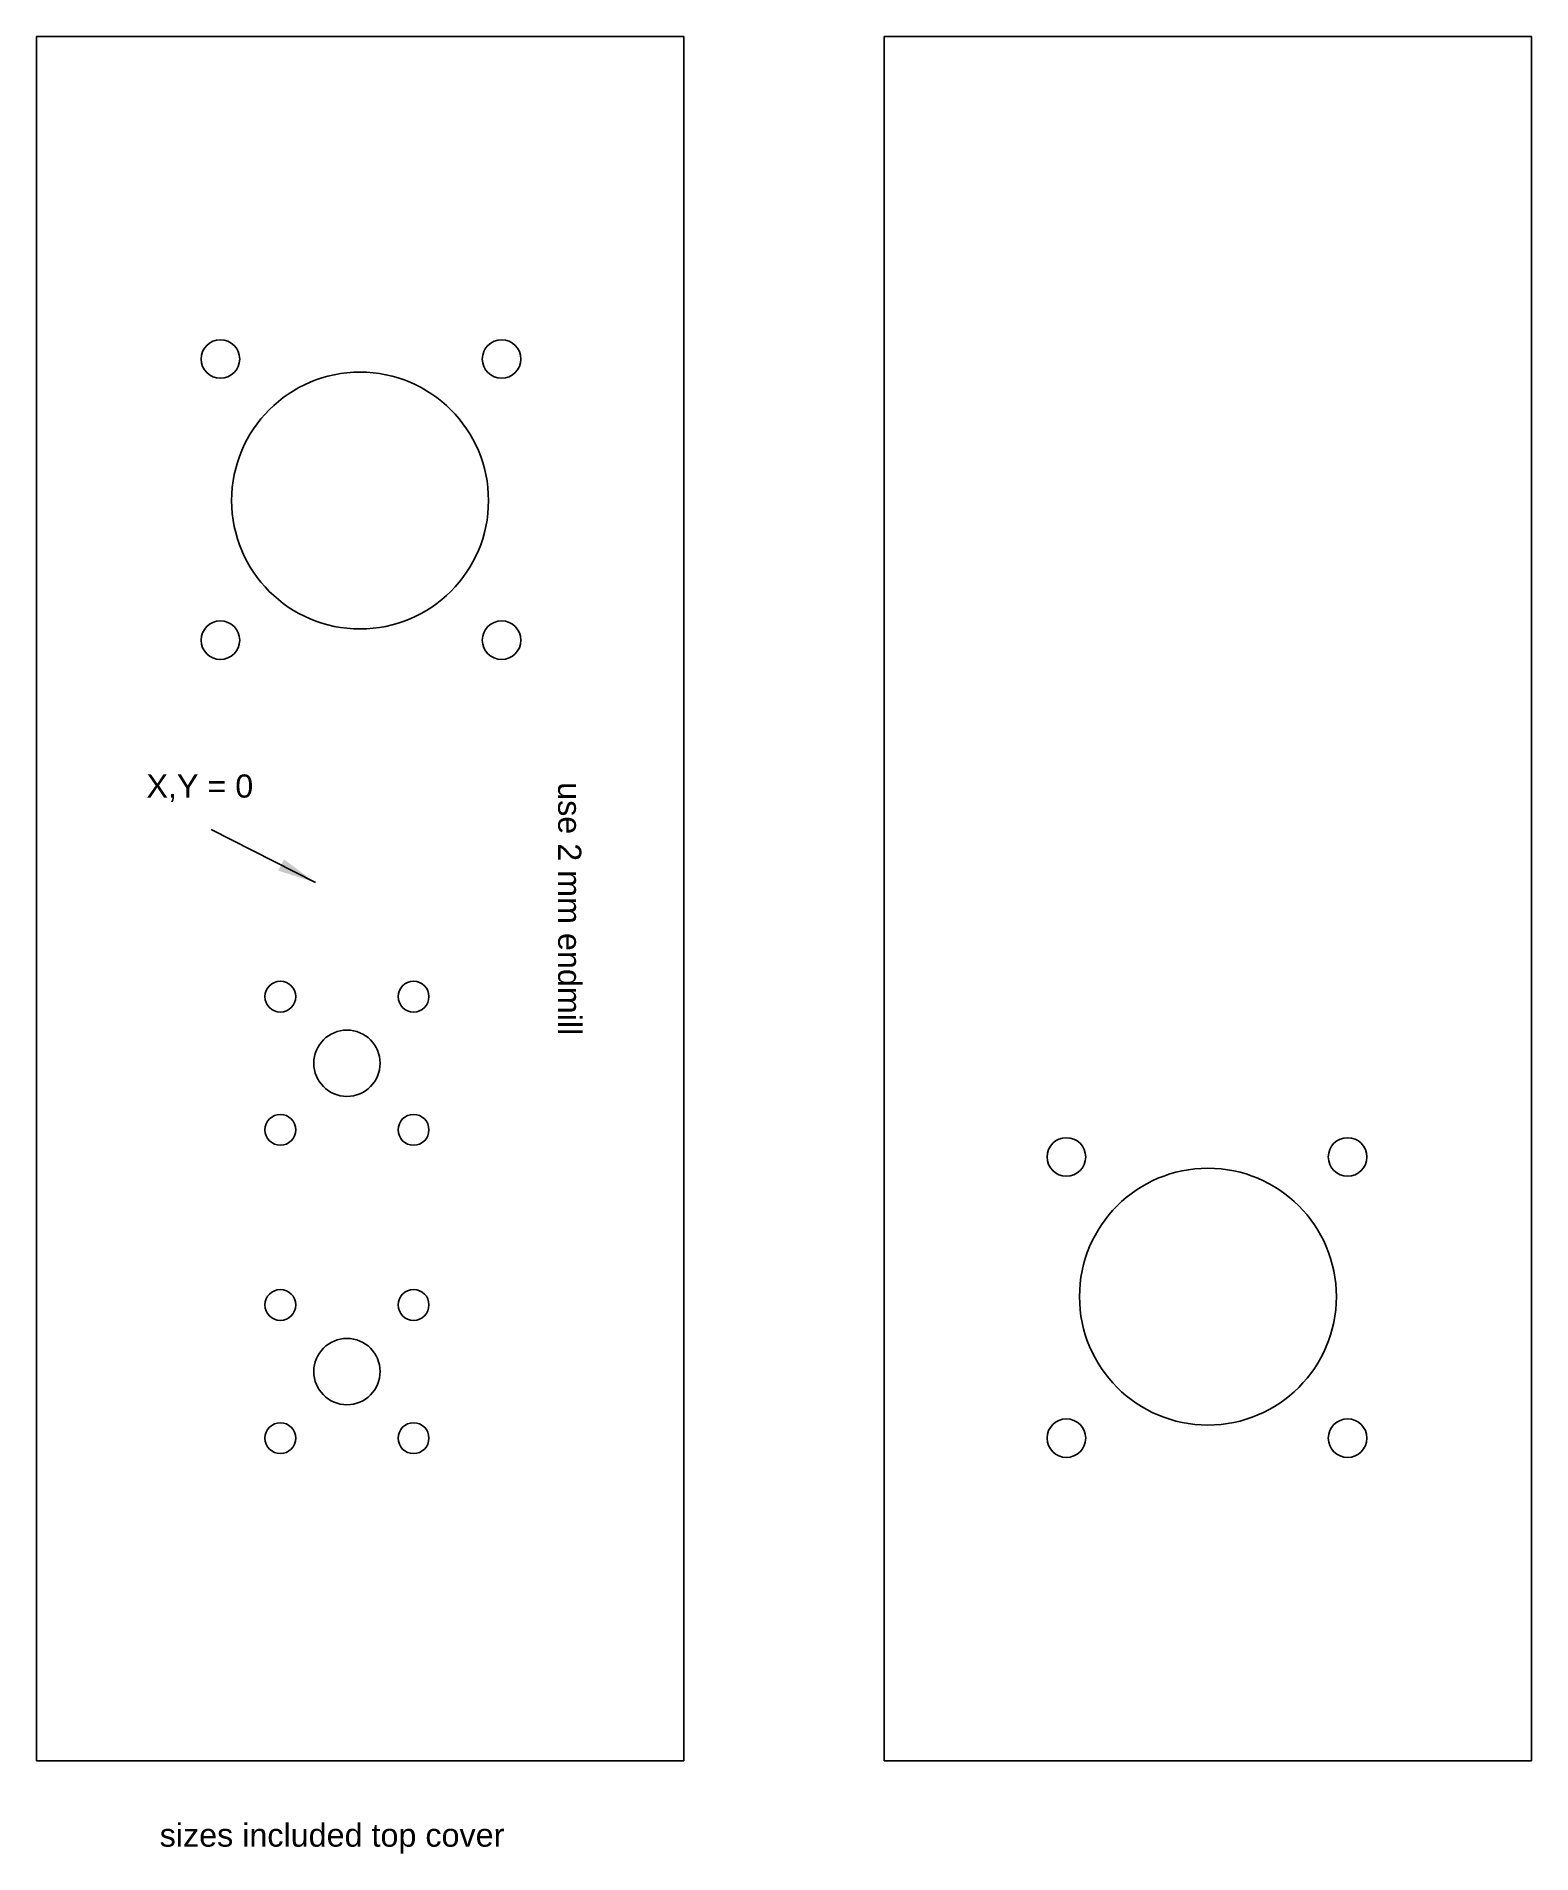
# Model space of a CAD drawing. Header units: millimetres. Extents: x -21 to 76, y -62 to 56.
import ezdxf

# ---------------------------------------------------------------- set-up
doc = ezdxf.new("R2010")
doc.units = ezdxf.units.MM
doc.layers.get('0').update_dxf_attribs({"lineweight": 25})
doc.styles.add('QCADDimTextStyle', font='txt')
doc.styles.add('textstyle15', font='')
doc.styles.add('textstyle16', font='')
doc.styles.add('textstyle17', font='')
doc.styles.get('textstyle15').set_extended_font_data('Liberation Sans')
doc.styles.get('textstyle16').set_extended_font_data('Liberation Sans')
doc.styles.get('textstyle17').set_extended_font_data('Liberation Sans')
doc.dimstyles.new('QCADDimStyle', dxfattribs={"dimtxt": 2.5, "dimasz": 2.5, "dimexe": 1.25, "dimexo": 0.625, "dimtad": 1, "dimtoh": 1, "dimdec": 4, "dimzin": 0, "dimdsep": 46, "dimtxsty": 'QCADDimTextStyle', "dimcen": 0.09, "dimadec": 0, "dimazin": 0, "dimtfac": 1, "dimtdec": 4, "dimtofl": 0, "dimtmove": 0, "dimatfit": 3, "dimfxl": 1, "dimtolj": 1, "dimtzin": 0, "dimarcsym": 0})

msp = doc.modelspace()

# ---------------------------------------------------------------- linework, layer by layer
for p, q in [((21, 55.93), (-21, 55.93)), ((-21, 55.93), (-21, -55.93)), ((21, -55.93), (21, 55.93)), ((76, 55.93), (34, 55.93)), ((34, 55.93), (34, -55.93)), ((76, -55.93), (76, 55.93)), ((-21, -55.93), (21, -55.93)), ((34, -55.93), (76, -55.93))]:
    msp.add_line(p, q)
for centre, radius in [((-9.06, 35), 1.25), ((9.18, 35), 1.25), ((0, 25.82), 8.33), ((-9.06, 16.76), 1.25), ((9.18, 16.76), 1.25), ((-5.17, -6.36), 1), ((3.47, -6.36), 1), ((-0.85, -10.68), 2.15), ((-5.17, -15), 1), ((3.47, -15), 1), ((45.82, -16.76), 1.25), ((64.06, -16.76), 1.25), ((55, -25.82), 8.33), ((-5.17, -26.36), 1), ((3.47, -26.36), 1), ((-0.85, -30.68), 2.15), ((-5.17, -35), 1), ((3.47, -35), 1), ((45.82, -35), 1.25), ((64.06, -35), 1.25)]:
    msp.add_circle(centre, radius)

# ---------------------------------------------------------------- texts
at = {"char_height": 1, "attachment_point": 1}
for s, insert, style in [('\\H1.5;X,Y = 0', (-13.86, 8.05), 'textstyle17'), ('\\H1.5;sizes included top cover', (-13, -60), 'textstyle16')]:
    msp.add_mtext(s, dxfattribs=dict(at, insert=insert, style=style))
at = {"insert": (14.35, 7.55), "char_height": 1, "attachment_point": 1, "rotation": 270, "style": 'textstyle15'}
msp.add_mtext('\\H1.5;use 2 mm endmill', dxfattribs=at)

# ---------------------------------------------------------------- leaders
msp.add_leader([(-2.9, 1.04), (-9.65, 4.49)], dimstyle='QCADDimStyle')

doc.saveas('drawing.dxf')
